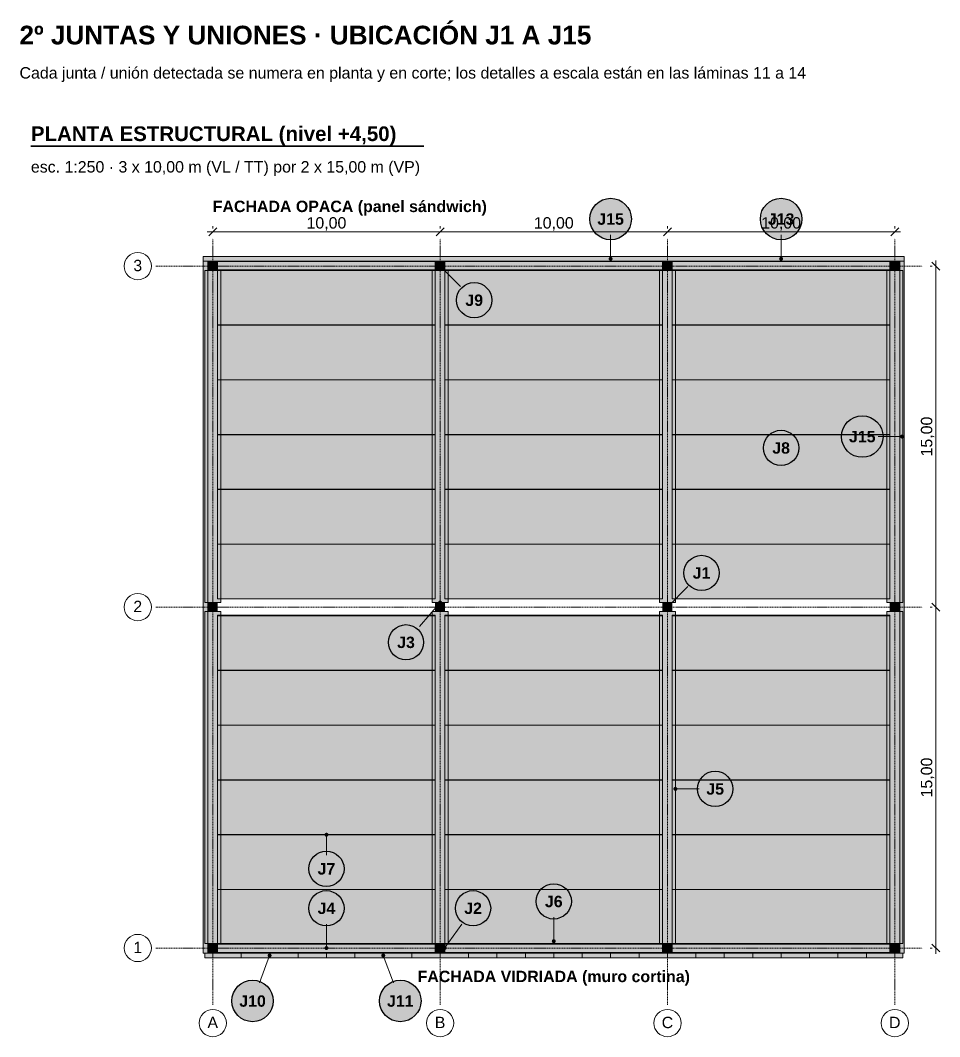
# Model space of a CAD drawing. Header units: millimetres. Extents: x 10 to 6200, y 4 to 286.
# Drawn here: x 1930.1 to 2091.9, y 107.4 to 286.2 of the extents above; entities that cross this region are included whole.
import ezdxf
from ezdxf.enums import TextEntityAlignment as Align

# ---------------------------------------------------------------- set-up
doc = ezdxf.new("R2010")
doc.units = ezdxf.units.MM
doc.linetypes.add('DASHED', pattern=[1.524, 1.27, -0.254])
for name, color, linetype in [('CONTORNOS', 7, 'Continuous'), ('CONTORNOS-RELLENO', 9, 'Continuous'), ('COTAS', 7, 'Continuous'), ('LINEAS', 7, 'Continuous'), ('REFERENCIAS', 7, 'Continuous'), ('REFERENCIAS-RELLENO', 9, 'Continuous'), ('TEXTOS', 7, 'Continuous')]:
    doc.layers.add(name, color=color, linetype=linetype)
doc.styles.add('ARIAL', font='arial.ttf')
doc.styles.add('ARIAL-NEGRITA', font='arialbd.ttf')

msp = doc.modelspace()

# ---------------------------------------------------------------- hatches: boundary and pattern name
at = {"layer": 'CONTORNOS-RELLENO', "true_color": 0xcfc8bb}
h = msp.add_hatch(color=9, dxfattribs=at)
h.dxf.hatch_style = 1
h.paths.add_polyline_path([(1962.32, 243.88), (2085.68, 243.88), (2085.68, 244.68), (1962.32, 244.68)])
h = msp.add_hatch(color=9, dxfattribs=at)
h.dxf.hatch_style = 1
h.paths.add_polyline_path([(1962.32, 122.07), (1963.12, 122.07), (1963.12, 243.88), (1962.32, 243.88)])
at = {"layer": 'CONTORNOS-RELLENO', "true_color": 0x555555}
h = msp.add_hatch(color=251, dxfattribs=at)
h.dxf.hatch_style = 1
h.paths.add_polyline_path([(1963.2, 242.2), (1964.8, 242.2), (1964.8, 243.8), (1963.2, 243.8)])
at = {"layer": 'CONTORNOS-RELLENO', "true_color": 0xa9bccf}
h = msp.add_hatch(color=9, dxfattribs=at)
h.dxf.hatch_style = 1
h.paths.add_polyline_path([(1964.84, 242.2), (2003.16, 242.2), (2003.16, 243.8), (1964.84, 243.8)])
at = {"layer": 'CONTORNOS-RELLENO', "true_color": 0x555555}
h = msp.add_hatch(color=251, dxfattribs=at)
h.dxf.hatch_style = 1
h.paths.add_polyline_path([(2003.2, 242.2), (2004.8, 242.2), (2004.8, 243.8), (2003.2, 243.8)])
at = {"layer": 'CONTORNOS-RELLENO', "true_color": 0xa9bccf}
h = msp.add_hatch(color=9, dxfattribs=at)
h.dxf.hatch_style = 1
h.paths.add_polyline_path([(2004.84, 242.2), (2043.16, 242.2), (2043.16, 243.8), (2004.84, 243.8)])
at = {"layer": 'CONTORNOS-RELLENO', "true_color": 0x555555}
h = msp.add_hatch(color=251, dxfattribs=at)
h.dxf.hatch_style = 1
h.paths.add_polyline_path([(2043.2, 242.2), (2044.8, 242.2), (2044.8, 243.8), (2043.2, 243.8)])
at = {"layer": 'CONTORNOS-RELLENO', "true_color": 0xa9bccf}
h = msp.add_hatch(color=9, dxfattribs=at)
h.dxf.hatch_style = 1
h.paths.add_polyline_path([(2044.84, 242.2), (2083.16, 242.2), (2083.16, 243.8), (2044.84, 243.8)])
at = {"layer": 'CONTORNOS-RELLENO', "true_color": 0x555555}
h = msp.add_hatch(color=251, dxfattribs=at)
h.dxf.hatch_style = 1
h.paths.add_polyline_path([(2083.2, 242.2), (2084.8, 242.2), (2084.8, 243.8), (2083.2, 243.8)])
at = {"layer": 'CONTORNOS-RELLENO', "true_color": 0xcfc8bb}
h = msp.add_hatch(color=9, dxfattribs=at)
h.dxf.hatch_style = 1
h.paths.add_polyline_path([(2084.88, 122.07), (2085.68, 122.07), (2085.68, 243.88), (2084.88, 243.88)])
at = {"layer": 'CONTORNOS-RELLENO', "true_color": 0xb9cdb0}
h = msp.add_hatch(color=9, dxfattribs=at)
h.dxf.hatch_style = 1
h.paths.add_polyline_path([(1962.6, 183.8), (1965.4, 183.8), (1965.4, 242.2), (1962.6, 242.2)])
at = {"layer": 'CONTORNOS-RELLENO', "true_color": 0xe3dccb}
h = msp.add_hatch(color=254, dxfattribs=at)
h.dxf.hatch_style = 1
h.paths.add_polyline_path([(1964.84, 242.28), (2003.16, 242.28), (2003.16, 242.32), (1964.84, 242.32)])
at = {"layer": 'CONTORNOS-RELLENO', "true_color": 0xefeadc}
h = msp.add_hatch(color=254, dxfattribs=at)
h.dxf.hatch_style = 1
h.paths.add_polyline_path([(1964.84, 232.64), (2003.16, 232.64), (2003.16, 242.24), (1964.84, 242.24)])
at = {"layer": 'CONTORNOS-RELLENO', "true_color": 0xb9cdb0}
h = msp.add_hatch(color=9, dxfattribs=at)
h.dxf.hatch_style = 1
h.paths.add_polyline_path([(2002.6, 183.8), (2005.4, 183.8), (2005.4, 242.2), (2002.6, 242.2)])
at = {"layer": 'CONTORNOS-RELLENO', "true_color": 0xe3dccb}
h = msp.add_hatch(color=254, dxfattribs=at)
h.dxf.hatch_style = 1
h.paths.add_polyline_path([(2004.84, 242.28), (2043.16, 242.28), (2043.16, 242.32), (2004.84, 242.32)])
at = {"layer": 'CONTORNOS-RELLENO', "true_color": 0xefeadc}
h = msp.add_hatch(color=254, dxfattribs=at)
h.dxf.hatch_style = 1
h.paths.add_polyline_path([(2004.84, 232.64), (2043.16, 232.64), (2043.16, 242.24), (2004.84, 242.24)])
at = {"layer": 'CONTORNOS-RELLENO', "true_color": 0xb9cdb0}
h = msp.add_hatch(color=9, dxfattribs=at)
h.dxf.hatch_style = 1
h.paths.add_polyline_path([(2042.6, 183.8), (2045.4, 183.8), (2045.4, 242.2), (2042.6, 242.2)])
at = {"layer": 'CONTORNOS-RELLENO', "true_color": 0xe3dccb}
h = msp.add_hatch(color=254, dxfattribs=at)
h.dxf.hatch_style = 1
h.paths.add_polyline_path([(2044.84, 242.28), (2083.16, 242.28), (2083.16, 242.32), (2044.84, 242.32)])
at = {"layer": 'CONTORNOS-RELLENO', "true_color": 0xefeadc}
h = msp.add_hatch(color=254, dxfattribs=at)
h.dxf.hatch_style = 1
h.paths.add_polyline_path([(2044.84, 232.64), (2083.16, 232.64), (2083.16, 242.24), (2044.84, 242.24)])
at = {"layer": 'CONTORNOS-RELLENO', "true_color": 0xb9cdb0}
h = msp.add_hatch(color=9, dxfattribs=at)
h.dxf.hatch_style = 1
h.paths.add_polyline_path([(2082.6, 183.8), (2085.4, 183.8), (2085.4, 242.2), (2082.6, 242.2)])
at = {"layer": 'CONTORNOS-RELLENO', "true_color": 0xefeadc}
h = msp.add_hatch(color=254, dxfattribs=at)
h.dxf.hatch_style = 1
h.paths.add_polyline_path([(1964.84, 223), (2003.16, 223), (2003.16, 232.6), (1964.84, 232.6)])
h = msp.add_hatch(color=254, dxfattribs=at)
h.dxf.hatch_style = 1
h.paths.add_polyline_path([(2004.84, 223), (2043.16, 223), (2043.16, 232.6), (2004.84, 232.6)])
h = msp.add_hatch(color=254, dxfattribs=at)
h.dxf.hatch_style = 1
h.paths.add_polyline_path([(2044.84, 223), (2083.16, 223), (2083.16, 232.6), (2044.84, 232.6)])
h = msp.add_hatch(color=254, dxfattribs=at)
h.dxf.hatch_style = 1
h.paths.add_polyline_path([(1964.84, 213.36), (2003.16, 213.36), (2003.16, 222.96), (1964.84, 222.96)])
h = msp.add_hatch(color=254, dxfattribs=at)
h.dxf.hatch_style = 1
h.paths.add_polyline_path([(2004.84, 213.36), (2043.16, 213.36), (2043.16, 222.96), (2004.84, 222.96)])
h = msp.add_hatch(color=254, dxfattribs=at)
h.dxf.hatch_style = 1
h.paths.add_polyline_path([(2044.84, 213.36), (2083.16, 213.36), (2083.16, 222.96), (2044.84, 222.96)])
h = msp.add_hatch(color=254, dxfattribs=at)
h.dxf.hatch_style = 1
h.paths.add_polyline_path([(1964.84, 203.72), (2003.16, 203.72), (2003.16, 213.32), (1964.84, 213.32)])
h = msp.add_hatch(color=254, dxfattribs=at)
h.dxf.hatch_style = 1
h.paths.add_polyline_path([(2004.84, 203.72), (2043.16, 203.72), (2043.16, 213.32), (2004.84, 213.32)])
h = msp.add_hatch(color=254, dxfattribs=at)
h.dxf.hatch_style = 1
h.paths.add_polyline_path([(2044.84, 203.72), (2083.16, 203.72), (2083.16, 213.32), (2044.84, 213.32)])
h = msp.add_hatch(color=254, dxfattribs=at)
h.dxf.hatch_style = 1
h.paths.add_polyline_path([(1964.84, 194.08), (2003.16, 194.08), (2003.16, 203.68), (1964.84, 203.68)])
h = msp.add_hatch(color=254, dxfattribs=at)
h.dxf.hatch_style = 1
h.paths.add_polyline_path([(2004.84, 194.08), (2043.16, 194.08), (2043.16, 203.68), (2004.84, 203.68)])
h = msp.add_hatch(color=254, dxfattribs=at)
h.dxf.hatch_style = 1
h.paths.add_polyline_path([(2044.84, 194.08), (2083.16, 194.08), (2083.16, 203.68), (2044.84, 203.68)])
h = msp.add_hatch(color=254, dxfattribs=at)
h.dxf.hatch_style = 1
h.paths.add_polyline_path([(1964.84, 184.44), (2003.16, 184.44), (2003.16, 194.04), (1964.84, 194.04)])
h = msp.add_hatch(color=254, dxfattribs=at)
h.dxf.hatch_style = 1
h.paths.add_polyline_path([(2004.84, 184.44), (2043.16, 184.44), (2043.16, 194.04), (2004.84, 194.04)])
h = msp.add_hatch(color=254, dxfattribs=at)
h.dxf.hatch_style = 1
h.paths.add_polyline_path([(2044.84, 184.44), (2083.16, 184.44), (2083.16, 194.04), (2044.84, 194.04)])
at = {"layer": 'CONTORNOS-RELLENO', "true_color": 0x555555}
h = msp.add_hatch(color=251, dxfattribs=at)
h.dxf.hatch_style = 1
h.paths.add_polyline_path([(1963.2, 182.2), (1964.8, 182.2), (1964.8, 183.8), (1963.2, 183.8)])
h = msp.add_hatch(color=251, dxfattribs=at)
h.dxf.hatch_style = 1
h.paths.add_polyline_path([(2003.2, 182.2), (2004.8, 182.2), (2004.8, 183.8), (2003.2, 183.8)])
h = msp.add_hatch(color=251, dxfattribs=at)
h.dxf.hatch_style = 1
h.paths.add_polyline_path([(2043.2, 182.2), (2044.8, 182.2), (2044.8, 183.8), (2043.2, 183.8)])
h = msp.add_hatch(color=251, dxfattribs=at)
h.dxf.hatch_style = 1
h.paths.add_polyline_path([(2083.2, 182.2), (2084.8, 182.2), (2084.8, 183.8), (2083.2, 183.8)])
at = {"layer": 'CONTORNOS-RELLENO', "true_color": 0xb9cdb0}
h = msp.add_hatch(color=9, dxfattribs=at)
h.dxf.hatch_style = 1
h.paths.add_polyline_path([(1962.6, 123.8), (1965.4, 123.8), (1965.4, 182.2), (1962.6, 182.2)])
at = {"layer": 'CONTORNOS-RELLENO', "true_color": 0xe3dccb}
h = msp.add_hatch(color=254, dxfattribs=at)
h.dxf.hatch_style = 1
h.paths.add_polyline_path([(1964.84, 181.52), (2003.16, 181.52), (2003.16, 181.56), (1964.84, 181.56)])
at = {"layer": 'CONTORNOS-RELLENO', "true_color": 0xefeadc}
h = msp.add_hatch(color=254, dxfattribs=at)
h.dxf.hatch_style = 1
h.paths.add_polyline_path([(1964.84, 171.88), (2003.16, 171.88), (2003.16, 181.48), (1964.84, 181.48)])
at = {"layer": 'CONTORNOS-RELLENO', "true_color": 0xb9cdb0}
h = msp.add_hatch(color=9, dxfattribs=at)
h.dxf.hatch_style = 1
h.paths.add_polyline_path([(2002.6, 123.8), (2005.4, 123.8), (2005.4, 182.2), (2002.6, 182.2)])
at = {"layer": 'CONTORNOS-RELLENO', "true_color": 0xe3dccb}
h = msp.add_hatch(color=254, dxfattribs=at)
h.dxf.hatch_style = 1
h.paths.add_polyline_path([(2004.84, 181.52), (2043.16, 181.52), (2043.16, 181.56), (2004.84, 181.56)])
at = {"layer": 'CONTORNOS-RELLENO', "true_color": 0xefeadc}
h = msp.add_hatch(color=254, dxfattribs=at)
h.dxf.hatch_style = 1
h.paths.add_polyline_path([(2004.84, 171.88), (2043.16, 171.88), (2043.16, 181.48), (2004.84, 181.48)])
at = {"layer": 'CONTORNOS-RELLENO', "true_color": 0xb9cdb0}
h = msp.add_hatch(color=9, dxfattribs=at)
h.dxf.hatch_style = 1
h.paths.add_polyline_path([(2042.6, 123.8), (2045.4, 123.8), (2045.4, 182.2), (2042.6, 182.2)])
at = {"layer": 'CONTORNOS-RELLENO', "true_color": 0xe3dccb}
h = msp.add_hatch(color=254, dxfattribs=at)
h.dxf.hatch_style = 1
h.paths.add_polyline_path([(2044.84, 181.52), (2083.16, 181.52), (2083.16, 181.56), (2044.84, 181.56)])
at = {"layer": 'CONTORNOS-RELLENO', "true_color": 0xefeadc}
h = msp.add_hatch(color=254, dxfattribs=at)
h.dxf.hatch_style = 1
h.paths.add_polyline_path([(2044.84, 171.88), (2083.16, 171.88), (2083.16, 181.48), (2044.84, 181.48)])
at = {"layer": 'CONTORNOS-RELLENO', "true_color": 0xb9cdb0}
h = msp.add_hatch(color=9, dxfattribs=at)
h.dxf.hatch_style = 1
h.paths.add_polyline_path([(2082.6, 123.8), (2085.4, 123.8), (2085.4, 182.2), (2082.6, 182.2)])
at = {"layer": 'CONTORNOS-RELLENO', "true_color": 0xefeadc}
h = msp.add_hatch(color=254, dxfattribs=at)
h.dxf.hatch_style = 1
h.paths.add_polyline_path([(1964.84, 162.24), (2003.16, 162.24), (2003.16, 171.84), (1964.84, 171.84)])
h = msp.add_hatch(color=254, dxfattribs=at)
h.dxf.hatch_style = 1
h.paths.add_polyline_path([(2004.84, 162.24), (2043.16, 162.24), (2043.16, 171.84), (2004.84, 171.84)])
h = msp.add_hatch(color=254, dxfattribs=at)
h.dxf.hatch_style = 1
h.paths.add_polyline_path([(2044.84, 162.24), (2083.16, 162.24), (2083.16, 171.84), (2044.84, 171.84)])
h = msp.add_hatch(color=254, dxfattribs=at)
h.dxf.hatch_style = 1
h.paths.add_polyline_path([(1964.84, 152.6), (2003.16, 152.6), (2003.16, 162.2), (1964.84, 162.2)])
h = msp.add_hatch(color=254, dxfattribs=at)
h.dxf.hatch_style = 1
h.paths.add_polyline_path([(2004.84, 152.6), (2043.16, 152.6), (2043.16, 162.2), (2004.84, 162.2)])
h = msp.add_hatch(color=254, dxfattribs=at)
h.dxf.hatch_style = 1
h.paths.add_polyline_path([(2044.84, 152.6), (2083.16, 152.6), (2083.16, 162.2), (2044.84, 162.2)])
h = msp.add_hatch(color=254, dxfattribs=at)
h.dxf.hatch_style = 1
h.paths.add_polyline_path([(1964.84, 142.96), (2003.16, 142.96), (2003.16, 152.56), (1964.84, 152.56)])
h = msp.add_hatch(color=254, dxfattribs=at)
h.dxf.hatch_style = 1
h.paths.add_polyline_path([(2004.84, 142.96), (2043.16, 142.96), (2043.16, 152.56), (2004.84, 152.56)])
h = msp.add_hatch(color=254, dxfattribs=at)
h.dxf.hatch_style = 1
h.paths.add_polyline_path([(2044.84, 142.96), (2083.16, 142.96), (2083.16, 152.56), (2044.84, 152.56)])
h = msp.add_hatch(color=254, dxfattribs=at)
h.dxf.hatch_style = 1
h.paths.add_polyline_path([(1964.84, 133.32), (2003.16, 133.32), (2003.16, 142.92), (1964.84, 142.92)])
h = msp.add_hatch(color=254, dxfattribs=at)
h.dxf.hatch_style = 1
h.paths.add_polyline_path([(2004.84, 133.32), (2043.16, 133.32), (2043.16, 142.92), (2004.84, 142.92)])
h = msp.add_hatch(color=254, dxfattribs=at)
h.dxf.hatch_style = 1
h.paths.add_polyline_path([(2044.84, 133.32), (2083.16, 133.32), (2083.16, 142.92), (2044.84, 142.92)])
h = msp.add_hatch(color=254, dxfattribs=at)
h.dxf.hatch_style = 1
h.paths.add_polyline_path([(1964.84, 123.68), (2003.16, 123.68), (2003.16, 133.28), (1964.84, 133.28)])
h = msp.add_hatch(color=254, dxfattribs=at)
h.dxf.hatch_style = 1
h.paths.add_polyline_path([(2004.84, 123.68), (2043.16, 123.68), (2043.16, 133.28), (2004.84, 133.28)])
h = msp.add_hatch(color=254, dxfattribs=at)
h.dxf.hatch_style = 1
h.paths.add_polyline_path([(2044.84, 123.68), (2083.16, 123.68), (2083.16, 133.28), (2044.84, 133.28)])
at = {"layer": 'CONTORNOS-RELLENO', "true_color": 0x555555}
h = msp.add_hatch(color=251, dxfattribs=at)
h.dxf.hatch_style = 1
h.paths.add_polyline_path([(1963.2, 122.2), (1964.8, 122.2), (1964.8, 123.8), (1963.2, 123.8)])
at = {"layer": 'CONTORNOS-RELLENO', "true_color": 0xa9bccf}
h = msp.add_hatch(color=9, dxfattribs=at)
h.dxf.hatch_style = 1
h.paths.add_polyline_path([(1964.84, 122.2), (2003.16, 122.2), (2003.16, 123.8), (1964.84, 123.8)])
at = {"layer": 'CONTORNOS-RELLENO', "true_color": 0x555555}
h = msp.add_hatch(color=251, dxfattribs=at)
h.dxf.hatch_style = 1
h.paths.add_polyline_path([(2003.2, 122.2), (2004.8, 122.2), (2004.8, 123.8), (2003.2, 123.8)])
at = {"layer": 'CONTORNOS-RELLENO', "true_color": 0xa9bccf}
h = msp.add_hatch(color=9, dxfattribs=at)
h.dxf.hatch_style = 1
h.paths.add_polyline_path([(2004.84, 122.2), (2043.16, 122.2), (2043.16, 123.8), (2004.84, 123.8)])
at = {"layer": 'CONTORNOS-RELLENO', "true_color": 0x555555}
h = msp.add_hatch(color=251, dxfattribs=at)
h.dxf.hatch_style = 1
h.paths.add_polyline_path([(2043.2, 122.2), (2044.8, 122.2), (2044.8, 123.8), (2043.2, 123.8)])
at = {"layer": 'CONTORNOS-RELLENO', "true_color": 0xa9bccf}
h = msp.add_hatch(color=9, dxfattribs=at)
h.dxf.hatch_style = 1
h.paths.add_polyline_path([(2044.84, 122.2), (2083.16, 122.2), (2083.16, 123.8), (2044.84, 123.8)])
at = {"layer": 'CONTORNOS-RELLENO', "true_color": 0x555555}
h = msp.add_hatch(color=251, dxfattribs=at)
h.dxf.hatch_style = 1
h.paths.add_polyline_path([(2083.2, 122.2), (2084.8, 122.2), (2084.8, 123.8), (2083.2, 123.8)])
at = {"layer": 'CONTORNOS-RELLENO', "true_color": 0xbfe3f0}
h = msp.add_hatch(color=254, dxfattribs=at)
h.dxf.hatch_style = 1
h.paths.add_polyline_path([(1962.6, 121.27), (2085.4, 121.27), (2085.4, 122.07), (1962.6, 122.07)])
at = {"layer": 'REFERENCIAS-RELLENO', "true_color": 0xfff1a8}
h = msp.add_hatch(color=51, dxfattribs=at)
h.dxf.hatch_style = 1
edge = h.paths.add_edge_path()
edge.add_arc((2034, 251.28), 3.65, 0, 360)
h = msp.add_hatch(color=51, dxfattribs=at)
h.dxf.hatch_style = 1
edge = h.paths.add_edge_path()
edge.add_arc((2064, 251.28), 3.65, 0, 360)
at = {"layer": 'REFERENCIAS-RELLENO', "true_color": 0x000000}
h = msp.add_hatch(color=18, dxfattribs=at)
h.dxf.hatch_style = 1
edge = h.paths.add_edge_path()
edge.add_arc((2004, 243), 0.35, 0, 360)
h = msp.add_hatch(color=18, dxfattribs=at)
h.dxf.hatch_style = 1
edge = h.paths.add_edge_path()
edge.add_arc((2034, 244.28), 0.35, 0, 360)
h = msp.add_hatch(color=18, dxfattribs=at)
h.dxf.hatch_style = 1
edge = h.paths.add_edge_path()
edge.add_arc((2064, 244.28), 0.35, 0, 360)
at = {"layer": 'REFERENCIAS-RELLENO', "true_color": 0xfff1a8}
h = msp.add_hatch(color=51, dxfattribs=at)
h.dxf.hatch_style = 1
edge = h.paths.add_edge_path()
edge.add_arc((2010, 237), 3.1, 0, 360)
h = msp.add_hatch(color=51, dxfattribs=at)
h.dxf.hatch_style = 1
edge = h.paths.add_edge_path()
edge.add_arc((2078.28, 213), 3.65, 0, 360)
h = msp.add_hatch(color=51, dxfattribs=at)
h.dxf.hatch_style = 1
edge = h.paths.add_edge_path()
edge.add_arc((2064, 211), 3.1, 0, 360)
at = {"layer": 'REFERENCIAS-RELLENO', "true_color": 0x000000}
h = msp.add_hatch(color=18, dxfattribs=at)
h.dxf.hatch_style = 1
edge = h.paths.add_edge_path()
edge.add_arc((2085.28, 213), 0.35, 0, 360)
at = {"layer": 'REFERENCIAS-RELLENO', "true_color": 0xfff1a8}
h = msp.add_hatch(color=51, dxfattribs=at)
h.dxf.hatch_style = 1
edge = h.paths.add_edge_path()
edge.add_arc((2050, 189), 3.1, 0, 360)
at = {"layer": 'REFERENCIAS-RELLENO', "true_color": 0x000000}
h = msp.add_hatch(color=18, dxfattribs=at)
h.dxf.hatch_style = 1
edge = h.paths.add_edge_path()
edge.add_arc((2004, 183.8), 0.35, 0, 360)
h = msp.add_hatch(color=18, dxfattribs=at)
h.dxf.hatch_style = 1
edge = h.paths.add_edge_path()
edge.add_arc((2044, 183), 0.35, 0, 360)
at = {"layer": 'REFERENCIAS-RELLENO', "true_color": 0xfff1a8}
h = msp.add_hatch(color=51, dxfattribs=at)
h.dxf.hatch_style = 1
edge = h.paths.add_edge_path()
edge.add_arc((1998, 176.8), 3.1, 0, 360)
h = msp.add_hatch(color=51, dxfattribs=at)
h.dxf.hatch_style = 1
edge = h.paths.add_edge_path()
edge.add_arc((2052.4, 151), 3.1, 0, 360)
at = {"layer": 'REFERENCIAS-RELLENO', "true_color": 0x000000}
h = msp.add_hatch(color=18, dxfattribs=at)
h.dxf.hatch_style = 1
edge = h.paths.add_edge_path()
edge.add_arc((2045.4, 151), 0.35, 0, 360)
h = msp.add_hatch(color=18, dxfattribs=at)
h.dxf.hatch_style = 1
edge = h.paths.add_edge_path()
edge.add_arc((1984, 142.94), 0.35, 0, 360)
at = {"layer": 'REFERENCIAS-RELLENO', "true_color": 0xfff1a8}
h = msp.add_hatch(color=51, dxfattribs=at)
h.dxf.hatch_style = 1
edge = h.paths.add_edge_path()
edge.add_arc((1984, 136.94), 3.1, 0, 360)
h = msp.add_hatch(color=51, dxfattribs=at)
h.dxf.hatch_style = 1
edge = h.paths.add_edge_path()
edge.add_arc((2024, 131.2), 3.1, 0, 360)
h = msp.add_hatch(color=51, dxfattribs=at)
h.dxf.hatch_style = 1
edge = h.paths.add_edge_path()
edge.add_arc((1984, 130), 3.1, 0, 360)
h = msp.add_hatch(color=51, dxfattribs=at)
h.dxf.hatch_style = 1
edge = h.paths.add_edge_path()
edge.add_arc((2009.8, 130), 3.1, 0, 360)
at = {"layer": 'REFERENCIAS-RELLENO', "true_color": 0x000000}
h = msp.add_hatch(color=18, dxfattribs=at)
h.dxf.hatch_style = 1
edge = h.paths.add_edge_path()
edge.add_arc((2024, 124.2), 0.35, 0, 360)
h = msp.add_hatch(color=18, dxfattribs=at)
h.dxf.hatch_style = 1
edge = h.paths.add_edge_path()
edge.add_arc((1974, 121.68), 0.35, 0, 360)
h = msp.add_hatch(color=18, dxfattribs=at)
h.dxf.hatch_style = 1
edge = h.paths.add_edge_path()
edge.add_arc((1984, 123), 0.35, 0, 360)
h = msp.add_hatch(color=18, dxfattribs=at)
h.dxf.hatch_style = 1
edge = h.paths.add_edge_path()
edge.add_arc((1994, 121.68), 0.35, 0, 360)
h = msp.add_hatch(color=18, dxfattribs=at)
h.dxf.hatch_style = 1
edge = h.paths.add_edge_path()
edge.add_arc((2004.8, 123), 0.35, 0, 360)
at = {"layer": 'REFERENCIAS-RELLENO', "true_color": 0xfff1a8}
h = msp.add_hatch(color=51, dxfattribs=at)
h.dxf.hatch_style = 1
edge = h.paths.add_edge_path()
edge.add_arc((1971, 113.68), 3.65, 0, 360)
h = msp.add_hatch(color=51, dxfattribs=at)
h.dxf.hatch_style = 1
edge = h.paths.add_edge_path()
edge.add_arc((1997, 113.68), 3.65, 0, 360)

# ---------------------------------------------------------------- linework, layer by layer
at = {"layer": 'CONTORNOS', "lineweight": 13}
for points in [[(1962.32, 243.88), (2085.68, 243.88), (2085.68, 244.68), (1962.32, 244.68)], [(1962.32, 122.07), (1963.12, 122.07), (1963.12, 243.88), (1962.32, 243.88)], [(1963.2, 242.2), (1964.8, 242.2), (1964.8, 243.8), (1963.2, 243.8)], [(1964.84, 242.2), (2003.16, 242.2), (2003.16, 243.8), (1964.84, 243.8)], [(2003.2, 242.2), (2004.8, 242.2), (2004.8, 243.8), (2003.2, 243.8)], [(2004.84, 242.2), (2043.16, 242.2), (2043.16, 243.8), (2004.84, 243.8)], [(2043.2, 242.2), (2044.8, 242.2), (2044.8, 243.8), (2043.2, 243.8)], [(2044.84, 242.2), (2083.16, 242.2), (2083.16, 243.8), (2044.84, 243.8)], [(2083.2, 242.2), (2084.8, 242.2), (2084.8, 243.8), (2083.2, 243.8)], [(2084.88, 122.07), (2085.68, 122.07), (2085.68, 243.88), (2084.88, 243.88)], [(1962.6, 183.8), (1965.4, 183.8), (1965.4, 242.2), (1962.6, 242.2)], [(2002.6, 183.8), (2005.4, 183.8), (2005.4, 242.2), (2002.6, 242.2)], [(2042.6, 183.8), (2045.4, 183.8), (2045.4, 242.2), (2042.6, 242.2)], [(2082.6, 183.8), (2085.4, 183.8), (2085.4, 242.2), (2082.6, 242.2)], [(1963.2, 182.2), (1964.8, 182.2), (1964.8, 183.8), (1963.2, 183.8)], [(2003.2, 182.2), (2004.8, 182.2), (2004.8, 183.8), (2003.2, 183.8)], [(2043.2, 182.2), (2044.8, 182.2), (2044.8, 183.8), (2043.2, 183.8)], [(2083.2, 182.2), (2084.8, 182.2), (2084.8, 183.8), (2083.2, 183.8)], [(1962.6, 123.8), (1965.4, 123.8), (1965.4, 182.2), (1962.6, 182.2)], [(2002.6, 123.8), (2005.4, 123.8), (2005.4, 182.2), (2002.6, 182.2)], [(2042.6, 123.8), (2045.4, 123.8), (2045.4, 182.2), (2042.6, 182.2)], [(2082.6, 123.8), (2085.4, 123.8), (2085.4, 182.2), (2082.6, 182.2)], [(1963.2, 122.2), (1964.8, 122.2), (1964.8, 123.8), (1963.2, 123.8)], [(1964.84, 122.2), (2003.16, 122.2), (2003.16, 123.8), (1964.84, 123.8)], [(2003.2, 122.2), (2004.8, 122.2), (2004.8, 123.8), (2003.2, 123.8)], [(2004.84, 122.2), (2043.16, 122.2), (2043.16, 123.8), (2004.84, 123.8)], [(2043.2, 122.2), (2044.8, 122.2), (2044.8, 123.8), (2043.2, 123.8)], [(2044.84, 122.2), (2083.16, 122.2), (2083.16, 123.8), (2044.84, 123.8)], [(2083.2, 122.2), (2084.8, 122.2), (2084.8, 123.8), (2083.2, 123.8)], [(1962.6, 121.27), (2085.4, 121.27), (2085.4, 122.07), (1962.6, 122.07)]]:
    msp.add_lwpolyline(points, close=True, dxfattribs=at)
at = {"layer": 'CONTORNOS', "lineweight": 9}
for points in [[(1964.84, 242.28), (2003.16, 242.28), (2003.16, 242.32), (1964.84, 242.32)], [(1964.84, 232.64), (2003.16, 232.64), (2003.16, 242.24), (1964.84, 242.24)], [(2004.84, 242.28), (2043.16, 242.28), (2043.16, 242.32), (2004.84, 242.32)], [(2004.84, 232.64), (2043.16, 232.64), (2043.16, 242.24), (2004.84, 242.24)], [(2044.84, 242.28), (2083.16, 242.28), (2083.16, 242.32), (2044.84, 242.32)], [(2044.84, 232.64), (2083.16, 232.64), (2083.16, 242.24), (2044.84, 242.24)], [(1964.84, 223), (2003.16, 223), (2003.16, 232.6), (1964.84, 232.6)], [(2004.84, 223), (2043.16, 223), (2043.16, 232.6), (2004.84, 232.6)], [(2044.84, 223), (2083.16, 223), (2083.16, 232.6), (2044.84, 232.6)], [(1964.84, 213.36), (2003.16, 213.36), (2003.16, 222.96), (1964.84, 222.96)], [(2004.84, 213.36), (2043.16, 213.36), (2043.16, 222.96), (2004.84, 222.96)], [(2044.84, 213.36), (2083.16, 213.36), (2083.16, 222.96), (2044.84, 222.96)], [(1964.84, 203.72), (2003.16, 203.72), (2003.16, 213.32), (1964.84, 213.32)], [(2004.84, 203.72), (2043.16, 203.72), (2043.16, 213.32), (2004.84, 213.32)], [(2044.84, 203.72), (2083.16, 203.72), (2083.16, 213.32), (2044.84, 213.32)], [(1964.84, 194.08), (2003.16, 194.08), (2003.16, 203.68), (1964.84, 203.68)], [(2004.84, 194.08), (2043.16, 194.08), (2043.16, 203.68), (2004.84, 203.68)], [(2044.84, 194.08), (2083.16, 194.08), (2083.16, 203.68), (2044.84, 203.68)], [(1964.84, 184.44), (2003.16, 184.44), (2003.16, 194.04), (1964.84, 194.04)], [(2004.84, 184.44), (2043.16, 184.44), (2043.16, 194.04), (2004.84, 194.04)], [(2044.84, 184.44), (2083.16, 184.44), (2083.16, 194.04), (2044.84, 194.04)], [(1964.84, 181.52), (2003.16, 181.52), (2003.16, 181.56), (1964.84, 181.56)], [(1964.84, 171.88), (2003.16, 171.88), (2003.16, 181.48), (1964.84, 181.48)], [(2004.84, 181.52), (2043.16, 181.52), (2043.16, 181.56), (2004.84, 181.56)], [(2004.84, 171.88), (2043.16, 171.88), (2043.16, 181.48), (2004.84, 181.48)], [(2044.84, 181.52), (2083.16, 181.52), (2083.16, 181.56), (2044.84, 181.56)], [(2044.84, 171.88), (2083.16, 171.88), (2083.16, 181.48), (2044.84, 181.48)], [(1964.84, 162.24), (2003.16, 162.24), (2003.16, 171.84), (1964.84, 171.84)], [(2004.84, 162.24), (2043.16, 162.24), (2043.16, 171.84), (2004.84, 171.84)], [(2044.84, 162.24), (2083.16, 162.24), (2083.16, 171.84), (2044.84, 171.84)], [(1964.84, 152.6), (2003.16, 152.6), (2003.16, 162.2), (1964.84, 162.2)], [(2004.84, 152.6), (2043.16, 152.6), (2043.16, 162.2), (2004.84, 162.2)], [(2044.84, 152.6), (2083.16, 152.6), (2083.16, 162.2), (2044.84, 162.2)], [(1964.84, 142.96), (2003.16, 142.96), (2003.16, 152.56), (1964.84, 152.56)], [(2004.84, 142.96), (2043.16, 142.96), (2043.16, 152.56), (2004.84, 152.56)], [(2044.84, 142.96), (2083.16, 142.96), (2083.16, 152.56), (2044.84, 152.56)], [(1964.84, 133.32), (2003.16, 133.32), (2003.16, 142.92), (1964.84, 142.92)], [(2004.84, 133.32), (2043.16, 133.32), (2043.16, 142.92), (2004.84, 142.92)], [(2044.84, 133.32), (2083.16, 133.32), (2083.16, 142.92), (2044.84, 142.92)], [(1964.84, 123.68), (2003.16, 123.68), (2003.16, 133.28), (1964.84, 133.28)], [(2004.84, 123.68), (2043.16, 123.68), (2043.16, 133.28), (2004.84, 133.28)], [(2044.84, 123.68), (2083.16, 123.68), (2083.16, 133.28), (2044.84, 133.28)]]:
    msp.add_lwpolyline(points, close=True, dxfattribs=at)
at = {"layer": 'COTAS', "lineweight": 13}
for points in [[(1963, 249), (2005, 249)], [(2003, 249), (2045, 249)], [(2043, 249), (2085, 249)], [(2091.2, 182), (2091.2, 244)], [(2091.2, 122), (2091.2, 184)]]:
    msp.add_lwpolyline(points, dxfattribs=at)
at = {"layer": 'COTAS', "lineweight": 35}
for points in [[(1963.3, 248.3), (1964.7, 249.7)], [(2003.3, 248.3), (2004.7, 249.7)], [(2003.3, 248.3), (2004.7, 249.7)], [(2043.3, 248.3), (2044.7, 249.7)], [(2043.3, 248.3), (2044.7, 249.7)], [(2083.3, 248.3), (2084.7, 249.7)], [(2091.9, 242.3), (2090.5, 243.7)], [(2091.9, 182.3), (2090.5, 183.7)], [(2091.9, 182.3), (2090.5, 183.7)], [(2091.9, 122.3), (2090.5, 123.7)]]:
    msp.add_lwpolyline(points, dxfattribs=at)
at = {"layer": 'COTAS', "lineweight": 9}
for points in [[(1964, 249.6), (1964, 250)], [(2004, 249.6), (2004, 250)], [(2004, 249.6), (2004, 250)], [(2044, 249.6), (2044, 250)], [(2044, 249.6), (2044, 250)], [(2084, 249.6), (2084, 250)], [(2090.6, 243), (2090.2, 243)], [(2090.6, 183), (2090.2, 183)], [(2090.6, 183), (2090.2, 183)], [(2090.6, 123), (2090.2, 123)]]:
    msp.add_lwpolyline(points, dxfattribs=at)
at = {"layer": 'LINEAS', "lineweight": 35}
msp.add_lwpolyline([(1932, 264.1), (2001.12, 264.1)], dxfattribs=at)
at = {"layer": 'LINEAS', "color": 22, "linetype": 'DASHED', "lineweight": 9, "ltscale": 0.15, "true_color": 0xbb2222}
for points in [[(1964, 113), (1964, 247.8)], [(2004, 113), (2004, 247.8)], [(2044, 113), (2044, 247.8)], [(2084, 113), (2084, 247.8)], [(1954, 243), (2088.8, 243)], [(1954, 183), (2088.8, 183)], [(1954, 123), (2088.8, 123)]]:
    msp.add_lwpolyline(points, dxfattribs=at)
at = {"layer": 'LINEAS', "lineweight": 9}
for points in [[(1964, 121.27), (1964, 122.07)], [(1969, 121.27), (1969, 122.07)], [(1974, 121.27), (1974, 122.07)], [(1979, 121.27), (1979, 122.07)], [(1984, 121.27), (1984, 122.07)], [(1989, 121.27), (1989, 122.07)], [(1994, 121.27), (1994, 122.07)], [(1999, 121.27), (1999, 122.07)], [(2004, 121.27), (2004, 122.07)], [(2009, 121.27), (2009, 122.07)], [(2014, 121.27), (2014, 122.07)], [(2019, 121.27), (2019, 122.07)], [(2024, 121.27), (2024, 122.07)], [(2029, 121.27), (2029, 122.07)], [(2034, 121.27), (2034, 122.07)], [(2039, 121.27), (2039, 122.07)], [(2044, 121.27), (2044, 122.07)], [(2049, 121.27), (2049, 122.07)], [(2054, 121.27), (2054, 122.07)], [(2059, 121.27), (2059, 122.07)], [(2064, 121.27), (2064, 122.07)], [(2069, 121.27), (2069, 122.07)], [(2074, 121.27), (2074, 122.07)], [(2079, 121.27), (2079, 122.07)], [(2084, 121.27), (2084, 122.07)]]:
    msp.add_lwpolyline(points, dxfattribs=at)
at = {"layer": 'LINEAS', "color": 22, "lineweight": 18, "true_color": 0xbb2222}
for centre in [(1950.8, 243), (1950.8, 183), (1950.8, 123), (1964, 109.8), (2004, 109.8), (2044, 109.8), (2084, 109.8)]:
    msp.add_circle(centre, 2.4, dxfattribs=at)
at = {"layer": 'REFERENCIAS', "lineweight": 13}
for points in [[(2034, 244.28), (2034, 248.48)], [(2064, 244.28), (2064, 248.48)], [(2004, 243), (2007.6, 239.4)], [(2085.28, 213), (2081.08, 213)], [(2044, 183), (2047.6, 186.6)], [(2004, 183.8), (2000.4, 179.6)], [(2045.4, 151), (2049.6, 151)], [(1984, 142.94), (1984, 139.34)], [(1984, 123), (1984, 127.2)], [(2004.8, 123), (2007.8, 127.2)], [(2024, 124.2), (2024, 128.4)], [(1974, 121.68), (1972.2, 116.88)], [(1994, 121.68), (1995.8, 116.88)]]:
    msp.add_lwpolyline(points, dxfattribs=at)
at = {"layer": 'REFERENCIAS', "lineweight": 25}
for centre, radius in [((2034, 251.28), 3.65), ((2064, 251.28), 3.65), ((2010, 237), 3.1), ((2078.28, 213), 3.65), ((2064, 211), 3.1), ((2050, 189), 3.1), ((1998, 176.8), 3.1), ((2052.4, 151), 3.1), ((1984, 136.94), 3.1), ((2024, 131.2), 3.1), ((1984, 130), 3.1), ((2009.8, 130), 3.1), ((1971, 113.68), 3.65), ((1997, 113.68), 3.65)]:
    msp.add_circle(centre, radius, dxfattribs=at)

# ---------------------------------------------------------------- texts
at = {"layer": 'COTAS', "style": 'ARIAL'}
for p in [(1984, 249.6), (2024, 249.6), (2064, 249.6)]:
    msp.add_text('10,00', height=2.005, dxfattribs=at).set_placement(p, align=Align.CENTER)
for p in [(2090.6, 213), (2090.6, 153)]:
    msp.add_text('15,00', height=2.005, rotation=90, dxfattribs=at).set_placement(p, align=Align.CENTER)
at = {"layer": 'REFERENCIAS', "style": 'ARIAL-NEGRITA'}
for s, p in [('J15', (2034, 250.27)), ('J13', (2064, 250.27)), ('J9', (2010, 235.99)), ('J15', (2078.28, 211.99)), ('J8', (2064, 209.99)), ('J1', (2050, 187.99)), ('J3', (1998, 175.79)), ('J5', (2052.4, 149.99)), ('J7', (1984, 135.93)), ('J4', (1984, 128.99)), ('J2', (2009.8, 128.99)), ('J6', (2024, 130.19)), ('J10', (1971, 112.67)), ('J11', (1997, 112.67))]:
    msp.add_text(s, height=2.005, dxfattribs=at).set_placement(p, align=Align.CENTER)
at = {"layer": 'TEXTOS', "style": 'ARIAL-NEGRITA'}
for s, height, p in [('2º JUNTAS Y UNIONES · UBICACIÓN J1 A J15', 3.2936, (1930, 282)), ('PLANTA ESTRUCTURAL (nivel +4,50)', 2.5776, (1932, 265)), ('FACHADA OPACA (panel sándwich)', 2.0048, (1964, 252.5))]:
    msp.add_text(s, height=height, dxfattribs=at).set_placement(p)
at = {"layer": 'TEXTOS', "color": 250, "true_color": 0x333333, "style": 'ARIAL'}
msp.add_text('Cada junta / unión detectada se numera en planta y en corte; los detalles a escala están en las láminas 11 a 14', height=2.0048, dxfattribs=at).set_placement((1930, 276))
at = {"layer": 'TEXTOS', "color": 250, "true_color": 0x222222, "style": 'ARIAL'}
msp.add_text('esc. 1:250 · 3 x 10,00 m (VL / TT) por 2 x 15,00 m (VP)', height=2.0048, dxfattribs=at).set_placement((1932, 259.46))
at = {"layer": 'TEXTOS', "color": 22, "true_color": 0xbb2222, "style": 'ARIAL'}
for s, p in [('3', (1950.8, 242.1)), ('2', (1950.8, 182.1)), ('1', (1950.8, 122.1)), ('A', (1964, 108.9)), ('B', (2004, 108.9)), ('C', (2044, 108.9)), ('D', (2084, 108.9))]:
    msp.add_text(s, height=2, dxfattribs=at).set_placement(p, align=Align.CENTER)
at = {"layer": 'TEXTOS', "style": 'ARIAL-NEGRITA'}
msp.add_text('FACHADA VIDRIADA (muro cortina)', height=2.0048, dxfattribs=at).set_placement((2024, 117), align=Align.CENTER)

doc.saveas('drawing.dxf')
